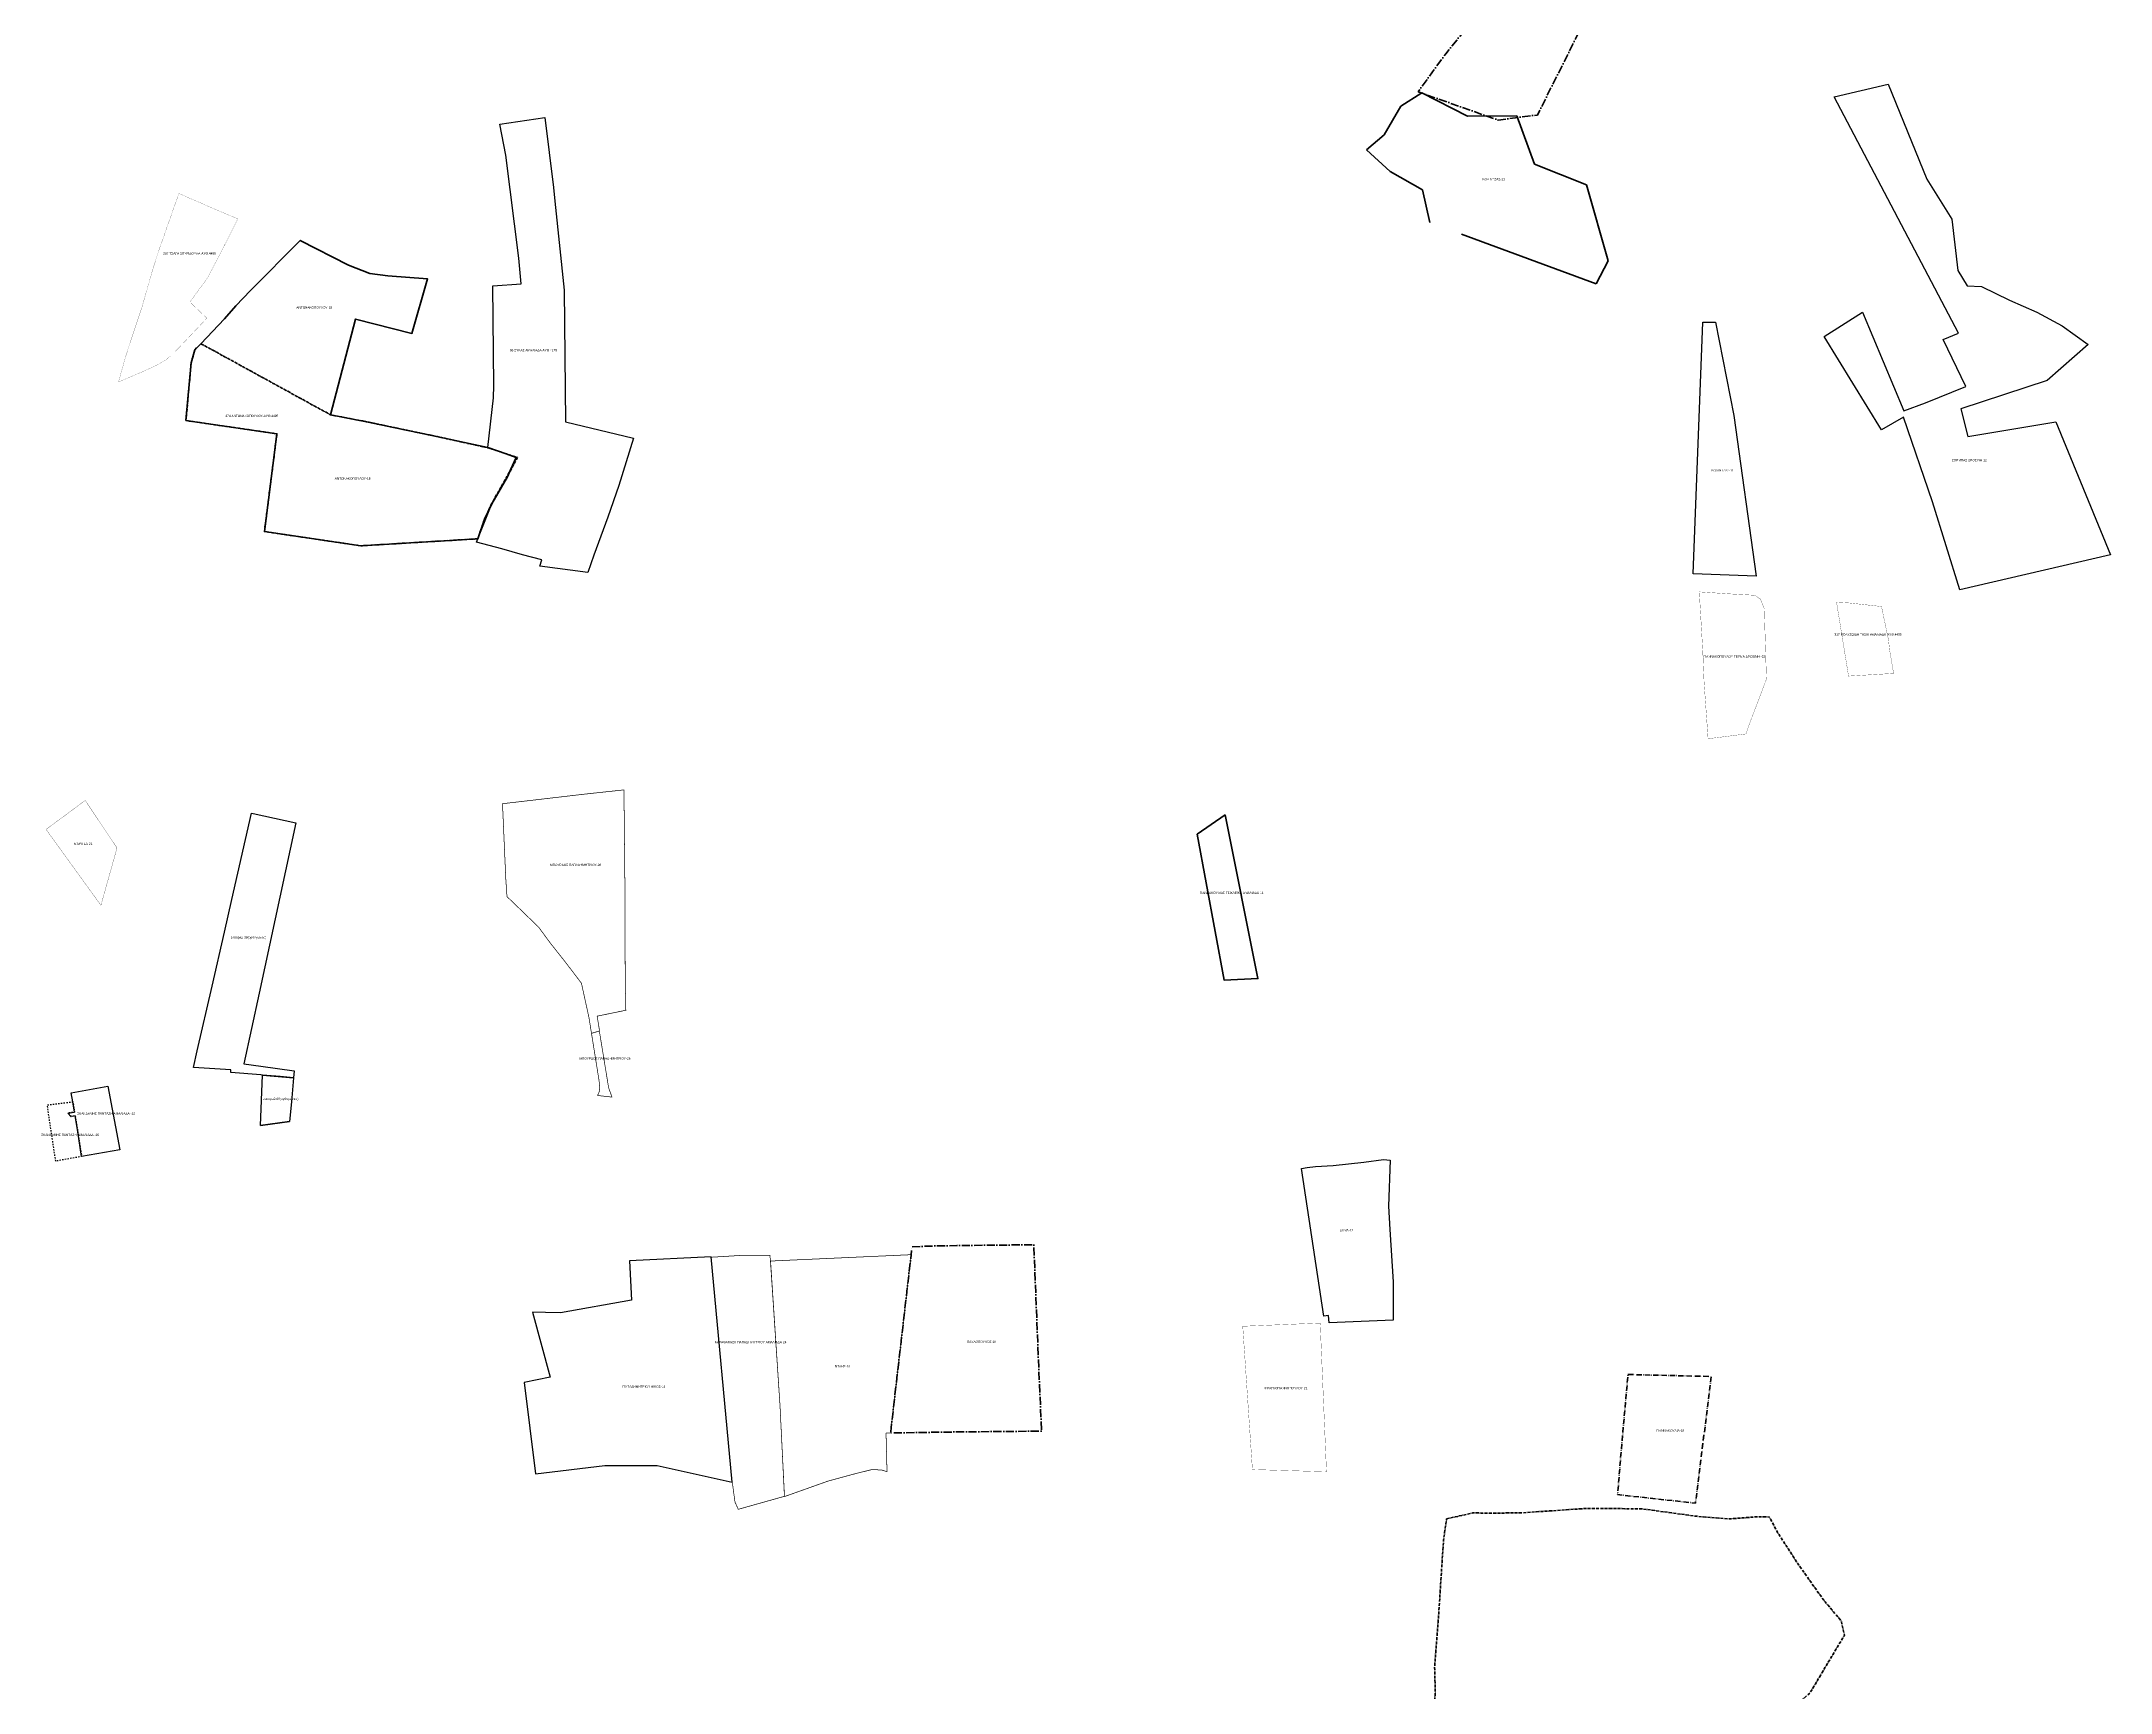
# Model space of a CAD drawing. Header units: metres. Extents: x 245125 to 394351, y 270578 to 4233311.
# Drawn here: x 267310 to 268224, y 4186661 to 4187391 of the extents above; entities that cross this region are included whole.
import ezdxf
from ezdxf.lldxf.tags import DXFTag

# ---------------------------------------------------------------- set-up
doc = ezdxf.new("R2010")
doc.units = ezdxf.units.M
for name, pattern in [('DASHDOT', [25.4, 12.7, -6.35, 0, -6.35]), ('DASHDOT_LINE', [18, 12, -3, 0, -3]), ('DIAK_OD', [0.6, 0.3, -0.3]), ('t-orio', [0.79, 0.5, -0.12, 0.05, -0.12])]:
    doc.linetypes.add(name, pattern=pattern)
for name, color, linetype in [('4178-(65-126-135-205)', 51, 'Continuous'), ('4495-(228-329)', 103, 'Continuous'), ('4495-(330-430)', 229, 'Continuous'), ('topo2009', 98, 'Continuous'), ('topo2011', 23, 'Continuous'), ('topo2012', 144, 'Continuous'), ('topo2014', 230, 'Continuous'), ('topo2016', 36, 'Continuous'), ('topo2018', 5, 'Continuous'), ('topo2019', 6, 'Continuous'), ('topo2021', 4, 'Continuous'), ('topo2022', 30, 'Continuous'), ('topo2024', 160, 'Continuous'), ('topo2026', 192, 'Continuous')]:
    doc.layers.add(name, color=color, linetype=linetype)
doc.styles.get("Standard").update_dxf_attribs({"font": 'arial.ttf'})
tags = doc.linetypes.add('DASHDOT2', pattern=[0.5, 0.25, -0.125, 0, -0.125]).pattern_tags.tags
tags[10:11] = [DXFTag(74, 4), DXFTag(75, 0), DXFTag(340, '0'), DXFTag(46, 1.0), DXFTag(50, 0.0), DXFTag(44, 0.0), DXFTag(45, 0.0)]
tags[8:9] = [DXFTag(74, 4), DXFTag(75, 0), DXFTag(340, '0'), DXFTag(46, 1.0), DXFTag(50, 0.0), DXFTag(44, 0.0), DXFTag(45, 0.0)]
tags[6:7] = [DXFTag(74, 4), DXFTag(75, 0), DXFTag(340, '0'), DXFTag(46, 1.0), DXFTag(50, 0.0), DXFTag(44, 0.0), DXFTag(45, 0.0)]
tags[4:5] = [DXFTag(74, 4), DXFTag(75, 0), DXFTag(340, '0'), DXFTag(46, 1.0), DXFTag(50, 0.0), DXFTag(44, 0.0), DXFTag(45, 0.0)]

msp = doc.modelspace()

# ---------------------------------------------------------------- linework, layer by layer
at = {"color": 98}
for p, q in [((267402.44, 4187050.03), (267403.08, 4187049.89)), ((267403.08, 4187049.89), (267421.9, 4187045.69))]:
    msp.add_line(p, q, dxfattribs=at)
at = {"layer": '4178-(65-126-135-205)', "color": 51, "ltscale": 0.2, "flags": 128}
msp.add_lwpolyline([(267512.11, 4187354.49), (267531.98, 4187357.46), (267531.98, 4187357.46), (267535.84, 4187326.49), (267536.39, 4187320.45), (267540.55, 4187281.08), (267541.18, 4187222.93), (267571.27, 4187215.68), (267564.65, 4187194.78), (267559.89, 4187180.8), (267553.62, 4187164.04), (267551.07, 4187156.38), (267529.74, 4187159.15), (267530.62, 4187161.92), (267522.19, 4187164.22), (267513.07, 4187166.78), (267501.79, 4187169.79), (267508.61, 4187186.75), (267515.51, 4187198.6), (267519.33, 4187207.23), (267514.97, 4187208.84), (267506.8, 4187211.52), (267509.35, 4187233.56), (267509.49, 4187238.94), (267509.07, 4187283.02), (267521.49, 4187283.88), (267520.51, 4187295.21), (267514.74, 4187340.72)], close=True, dxfattribs=at)
at = {"layer": '4495-(228-329)', "color": 103, "const_width": 0.07, "flags": 128}
msp.add_lwpolyline([(267370.27, 4187323.82), (267371.01, 4187323.5), (267384.27, 4187317.73), (267390.8, 4187314.89), (267396.33, 4187312.64), (267393.4, 4187306.74), (267389.43, 4187298.93), (267386.06, 4187292.48), (267382.94, 4187286.5), (267375.13, 4187275.86), (267382.64, 4187268.73), (267377.03, 4187262.78), (267375.41, 4187261.07), (267372.17, 4187257.63), (267369.17, 4187254.5), (267366.62, 4187251.9), (267363.87, 4187249.92), (267360.79, 4187248.12), (267357.46, 4187246.51), (267343.6, 4187240.51), (267346.54, 4187251.1), (267349.57, 4187260.41), (267353.73, 4187272.83), (267358.97, 4187291.06), (267362, 4187300.3), (267368.09, 4187317.63)], close=True, dxfattribs=at)
at = {"layer": '4495-(228-329)', "linetype": 't-orio', "ltscale": 15, "const_width": 0.1}
msp.add_lwpolyline([(268102.92, 4187143.22), (268108.46, 4187142.9), (268122.79, 4187141.33), (268125.87, 4187126.61), (268126.39, 4187122.06), (268128.14, 4187111.77), (268108.23, 4187110.59)], close=True, dxfattribs=at)
at = {"layer": '4495-(330-430)', "color": 229, "lineweight": 50, "flags": 128}
msp.add_lwpolyline([(267373.42, 4187223.49), (267375.71, 4187248.98), (267377.28, 4187254.73), (267380.02, 4187257.43), (267390.5, 4187268.48), (267395.5, 4187274.18), (267401.98, 4187280.89), (267423.89, 4187303.12), (267445.3, 4187292.09), (267454.61, 4187288.47), (267462.58, 4187287.37), (267480.2, 4187286.1), (267473.28, 4187261.99), (267448.33, 4187268.35), (267437.35, 4187225.99), (267453.24, 4187223), (267484.92, 4187216.31), (267506.8, 4187211.52), (267514.97, 4187208.84), (267519.33, 4187207.23), (267516.9, 4187201.67), (267515.51, 4187198.6), (267508.61, 4187186.75), (267505.35, 4187179.91), (267502.38, 4187171.25), (267450.68, 4187168.16), (267408.07, 4187174.44), (267413.6, 4187217.66)], close=True, dxfattribs=at)
at = {"layer": 'topo2009', "color": 98}
for p, q in [((267393.69, 4187011.82), (267402.44, 4187050.03)), ((267421.9, 4187045.69), (267405.72, 4186970.49)), ((267390.42, 4186997.52), (267393.69, 4187011.82)), ((267384.95, 4186973.6), (267390.42, 4186997.52)), ((267378.41, 4186945.02), (267384.95, 4186973.6)), ((267405.72, 4186970.49), (267399.01, 4186939.27)), ((267376.74, 4186937.71), (267378.41, 4186945.02)), ((267399.01, 4186939.27), (267406.44, 4186938.25)), ((267393.22, 4186936.57), (267376.74, 4186937.71)), ((267393.25, 4186935.48), (267393.22, 4186936.57)), ((267406.53, 4186934.35), (267393.25, 4186935.48)), ((267406.41, 4186912.04), (267407.3, 4186934.28)), ((267406.44, 4186938.25), (267421.23, 4186936.24)), ((267407.3, 4186934.28), (267406.53, 4186934.35)), ((267415.05, 4186933.62), (267407.3, 4186934.28)), ((267420.97, 4186933.12), (267415.05, 4186933.62)), ((267421.23, 4186936.24), (267420.97, 4186933.12)), ((267406.41, 4186912.04), (267419.24, 4186913.75))]:
    msp.add_line(p, q, dxfattribs=at)
msp.add_lwpolyline([(267407.3, 4186934.28), (267420.97, 4186933.12), (267420.1, 4186922.48), (267419.24, 4186913.75), (267406.41, 4186912.04), (267407.3, 4186934.28)], dxfattribs=at)
at = {"layer": 'topo2011', "color": 23, "linetype": 'DASHDOT', "lineweight": 70, "ltscale": 5}
msp.add_lwpolyline([(267895.13, 4187343.12), (267903.02, 4187349.68), (267910.29, 4187362.38), (267919.61, 4187368.3), (267939.88, 4187358.01), (267961.57, 4187358.1), (267969.47, 4187336.73), (267992.37, 4187327.59), (268002.05, 4187294.05), (267996.7, 4187283.88), (267923.12, 4187310.93), (267919.97, 4187325.37), (267905.64, 4187333.51), (267895.13, 4187343.12)], close=True, dxfattribs=at)
at = {"layer": 'topo2011', "color": 23}
msp.add_lwpolyline([(268039.56, 4187155.83), (268043.79, 4187266.98), (268049.43, 4187266.93), (268057.5, 4187225.72), (268067.42, 4187154.78)], close=True, dxfattribs=at)
at = {"layer": 'topo2011', "color": 23, "linetype": 'DASHDOT2', "lineweight": 70, "ltscale": 5}
msp.add_lwpolyline([(267820.27, 4187040.76), (267832.64, 4187049.24), (267847.2, 4186976.96), (267832.27, 4186976.18)], close=True, dxfattribs=at)
at = {"layer": 'topo2012', "color": 144}
for p, q in [((267866.51, 4186893.01), (267868.95, 4186893.54)), ((267876.38, 4186827.79), (267866.51, 4186893.01)), ((267868.95, 4186893.54), (267872.6, 4186893.86)), ((267872.6, 4186893.86), (267880.41, 4186894.39)), ((267880.41, 4186894.39), (267893.94, 4186895.89)), ((267893.94, 4186895.89), (267902.74, 4186896.99)), ((267902.74, 4186896.99), (267905.7, 4186896.67)), ((267905.7, 4186896.67), (267904.9, 4186876.42)), ((267904.9, 4186876.42), (267905.52, 4186866.13)), ((267905.52, 4186866.13), (267906.97, 4186842.98)), ((267906.97, 4186842.98), (267906.94, 4186826.04)), ((267878.37, 4186828.01), (267876.38, 4186827.79)), ((267878.72, 4186824.89), (267878.37, 4186828.01)), ((267906.94, 4186826.04), (267878.72, 4186824.89))]:
    msp.add_line(p, q, dxfattribs=at)
msp.add_lwpolyline([(268101.86, 4187366.55), (268125.8, 4187372.09), (268142.89, 4187330.18), (268153.87, 4187312.42), (268156.51, 4187289.82), (268160.59, 4187283.08), (268166.94, 4187282.7), (268179.39, 4187276.75), (268191.43, 4187271.39), (268202.67, 4187265.3), (268214.19, 4187257.04), (268195.95, 4187241.26), (268157.79, 4187228.66), (268160.9, 4187216.47), (268199.79, 4187223), (268224.05, 4187164.17), (268157.45, 4187148.76), (268145.32, 4187187.6), (268132.5, 4187224.93), (268122.74, 4187219.44), (268097.42, 4187260.64), (268114.38, 4187271.39), (268132.65, 4187227.77), (268142.28, 4187231.28), (268160.01, 4187238.53), (268150.03, 4187259.28), (268156.87, 4187262.13)], close=True, dxfattribs=at)
at = {"layer": 'topo2014', "color": 230, "ltscale": 0.2, "flags": 128}
msp.add_lwpolyline([(267538.88, 4186829.25), (267532.29, 4186829.42), (267526.57, 4186829.56), (267534.31, 4186800.84), (267522.88, 4186798.5), (267527.9, 4186758.11), (267558.53, 4186761.77), (267581.72, 4186761.87), (267614.88, 4186754.37), (267605.48, 4186853.93), (267569.48, 4186852.19), (267570.32, 4186834.84)], close=True, dxfattribs=at)
at = {"layer": 'topo2016', "color": 36, "ltscale": 0.5, "flags": 128}
msp.add_lwpolyline([(267327.3, 4186898.33), (267325.42, 4186910.31), (267324.45, 4186916.35), (267322.57, 4186916.05), (267321.26, 4186917.54), (267324.21, 4186917.9), (267323.41, 4186922.5), (267322.73, 4186926.47), (267338.92, 4186929.35), (267344.11, 4186901.34)], close=True, dxfattribs=at)
at = {"layer": 'topo2016', "color": 36, "linetype": 'DIAK_OD', "ltscale": 2, "flags": 128}
msp.add_lwpolyline([(267315.87, 4186896.28), (267315.72, 4186897.23), (267313.96, 4186908.68), (267312.12, 4186921.12), (267323.41, 4186922.5), (267324.21, 4186917.9), (267321.26, 4186917.54), (267322.57, 4186916.05), (267324.45, 4186916.35), (267325.42, 4186910.31), (267327.3, 4186898.33)], close=True, dxfattribs=at)
at = {"layer": 'topo2018', "color": 5, "linetype": 'DASHDOT_LINE', "lineweight": 53, "ltscale": 0.3, "flags": 128}
for points in [[(267928.42, 4187509.3), (267957.42, 4187468.64), (267976.98, 4187436.59), (267996.72, 4187410.56), (267982.29, 4187381.52), (267970.7, 4187358.48), (267953.35, 4187356.23), (267917.98, 4187368.75), (267930.2, 4187385.58), (267940.93, 4187398.82), (267912.35, 4187425.9), (267873.72, 4187462.45), (267888.84, 4187476.51), (267919.43, 4187502.55)], [(267694.32, 4186858.45), (267705.08, 4186858.83), (267714.07, 4186858.97), (267730.16, 4186859.14), (267748.12, 4186859.34), (267750.1, 4186809.72), (267751.58, 4186776.97), (267713.48, 4186776.62), (267684.82, 4186776.2)]]:
    msp.add_lwpolyline(points, close=True, dxfattribs=at)
at = {"layer": 'topo2018', "color": 5, "linetype": 'DASHDOT_LINE', "lineweight": 60, "ltscale": 0.1, "const_width": 0.3}
msp.add_lwpolyline([(267423.89, 4187303.12), (267445.3, 4187292.09), (267454.61, 4187288.47), (267462.58, 4187287.37), (267480.2, 4187286.1), (267473.28, 4187261.99), (267448.33, 4187268.35), (267437.35, 4187225.99), (267380.05, 4187257.45), (267390.5, 4187268.48), (267395.5, 4187274.18), (267401.98, 4187280.89)], close=True, dxfattribs=at)
at = {"layer": 'topo2018', "color": 5, "linetype": 'DASHDOT_LINE', "lineweight": 60, "ltscale": 0.1}
msp.add_lwpolyline([(267380.05, 4187257.45), (267437.35, 4187225.99), (267453.24, 4187223), (267484.92, 4187216.31), (267506.77, 4187211.46), (267520, 4187207.2), (267508.58, 4187186.83), (267505.35, 4187179.91), (267502.39, 4187171.25), (267450.68, 4187168.16), (267408.07, 4187174.44), (267413.6, 4187217.66), (267373.42, 4187223.49), (267375.71, 4187248.98), (267377.28, 4187254.73)], close=True, dxfattribs=at)
at = {"layer": 'topo2018', "color": 5, "linetype": 'DASHDOT_LINE', "lineweight": 70, "ltscale": 0.2, "flags": 128}
msp.add_lwpolyline([(268010.74, 4186802.02), (268047.58, 4186801.13), (268040.55, 4186745.15), (268006.17, 4186748.93), (268007.81, 4186769.03), (268010.74, 4186802.02)], close=True, dxfattribs=at)
at = {"layer": 'topo2018', "color": 5, "linetype": 'DASHDOT_LINE', "lineweight": 53, "ltscale": 0.1, "flags": 128}
msp.add_lwpolyline([(267930.59, 4186738.24), (267942.2, 4186740.87), (267948.45, 4186740.76), (267963.27, 4186740.87), (267992.62, 4186742.85), (268016.86, 4186742.67), (268041.21, 4186739.35), (268055.4, 4186738.2), (268067.84, 4186739.14), (268073.3, 4186739.04), (268076.91, 4186732.1), (268085.93, 4186718.24), (268097.26, 4186702.29), (268105.01, 4186693.14), (268106.44, 4186686.86), (268091.11, 4186661.22), (268066.1, 4186639.52), (268050.71, 4186620.27), (268042.73, 4186598.51), (268041.1, 4186579.88), (268041.79, 4186551.48), (268046.99, 4186546.14), (268046.61, 4186543.69), (268046.08, 4186542.87), (268045.34, 4186540.09), (268044.91, 4186528.08), (268041.68, 4186515.02), (268039, 4186514.05), (268031.25, 4186513.72), (268025.22, 4186513.7), (267995, 4186514.65), (267993.72, 4186510.56), (267991.99, 4186462.28), (267991.55, 4186443.57), (267992.13, 4186438.29), (267990.61, 4186432.52), (267985.21, 4186426.1), (267979.79, 4186422.72), (267971.74, 4186420.35), (267971.09, 4186421.95), (267968.82, 4186424.34), (267964.73, 4186426.64), (267963.72, 4186431.61), (267956.21, 4186477.91), (267952.56, 4186498.76), (267947.93, 4186520.58), (267945.39, 4186530.27), (267938.08, 4186537.85), (267933.75, 4186549.6), (267930.99, 4186557.99), (267926.77, 4186557.84), (267926.39, 4186562.67), (267924.8, 4186579.81), (267922.35, 4186606.85), (267922.47, 4186631.1), (267923.09, 4186634.61), (267925.19, 4186656.57), (267925.19, 4186656.57), (267925.6, 4186661.62), (267925.27, 4186672.84), (267927.03, 4186695.42), (267929.22, 4186728.87)], close=True, dxfattribs=at)
at = {"layer": 'topo2019', "color": 6, "ltscale": 50, "const_width": 0.3}
msp.add_lwpolyline([(267683.25, 4186759.07), (267682.82, 4186776.09), (267684.82, 4186776.2), (267693.92, 4186854.95), (267631.79, 4186852.14), (267635.94, 4186788.58), (267637.82, 4186750.03), (267637.95, 4186748.08), (267637.95, 4186748.08), (267657.14, 4186754.9), (267669.29, 4186758.2), (267676.49, 4186759.99), (267680.83, 4186759.83), (267683.25, 4186759.07)], close=True, dxfattribs=at)
at = {"layer": 'topo2021', "color": 4, "linetype": 't-orio', "ltscale": 15, "const_width": 0.1}
msp.add_lwpolyline([(267342.93, 4187034.66), (267342.93, 4187034.66), (267335.82, 4187009.31), (267311.57, 4187042.84), (267328.88, 4187055.64), (267342.93, 4187034.66)], dxfattribs=at)
msp.add_lwpolyline([(267840.48, 4186823.33), (267874.71, 4186824.73), (267877.32, 4186763.05), (267877.48, 4186759.04), (267844.75, 4186760.02), (267844.48, 4186764.03)], close=True, dxfattribs=at)
at = {"layer": 'topo2022', "color": 30, "lineweight": 35, "ltscale": 20, "const_width": 0.1}
msp.add_lwpolyline([(268042.27, 4187147.8), (268054.81, 4187146.96), (268066.77, 4187146.3), (268069.28, 4187144.59), (268071, 4187140.31), (268071.3, 4187129.94), (268071.94, 4187109.26), (268068.97, 4187101.38), (268065.05, 4187091.18), (268062.86, 4187085.04), (268052.39, 4187083.69), (268046.15, 4187082.93), (268044.37, 4187107.94), (268043.8, 4187121.47)], close=True, dxfattribs=at)
at = {"layer": 'topo2024', "linetype": 't-orio', "ltscale": 40, "const_width": 0.3, "flags": 128}
msp.add_lwpolyline([(267631.52, 4186854.64), (267618.52, 4186854.61), (267605.49, 4186853.82), (267605.84, 4186850.15), (267606.68, 4186840.22), (267614.88, 4186754.37), (267616.05, 4186745.68), (267617.51, 4186742.45), (267637.94, 4186748.19), (267635.94, 4186788.58), (267631.78, 4186851.31), (267631.52, 4186854.64)], close=True, dxfattribs=at)
at = {"layer": 'topo2026', "linetype": 't-orio', "ltscale": 20, "const_width": 0.3, "flags": 128}
for points in [[(267513.31, 4187054.2), (267548.52, 4187058.31), (267552.31, 4187058.73), (267566.99, 4187060.31), (267567.39, 4187019.94), (267567.54, 4186979.18), (267567.61, 4186973.27), (267567.73, 4186967.09), (267567.82, 4186962.94), (267555.14, 4186960.34), (267556.15, 4186954.16), (267556.08, 4186954.01), (267556.11, 4186953.78), (267552.64, 4186952.74), (267551.52, 4186959.71), (267548.2, 4186974.88), (267545.63, 4186978.26), (267541.35, 4186983.9), (267534.49, 4186992.57), (267529.2, 4186999.75), (267515.29, 4187013.17), (267514.76, 4187021.03), (267514.33, 4187030.83)], [(267556.11, 4186953.78), (267559.73, 4186931.64), (267560.23, 4186928.63), (267561.71, 4186924.58), (267555.32, 4186925.29), (267556.11, 4186927.08), (267556.28, 4186928.81), (267555.98, 4186931.9), (267552.64, 4186952.74)]]:
    msp.add_lwpolyline(points, close=True, dxfattribs=at)

# ---------------------------------------------------------------- texts
at = {"layer": '4178-(65-126-135-205)', "color": 51, "insert": (267516.55, 4187255.09), "char_height": 1, "width": 42.7137, "attachment_point": 1}
msp.add_mtext('68 ΣΥΚΑΣ ΑΜΑΛΙΑΔΑ-ΑΥΘ.4178', dxfattribs=at)
at = {"layer": '4495-(228-329)', "color": 103, "insert": (267363.34, 4187297.84), "char_height": 1, "width": 34.1074, "attachment_point": 1}
msp.add_mtext('287 ΤΣΑΓΑ ΣΠΥΡΙΔΟΥΛΑ-ΑΥΘ.4495', dxfattribs=at)
at = {"layer": '4495-(228-329)', "insert": (268102, 4187129.5), "char_height": 1, "width": 45.3811, "attachment_point": 1}
msp.add_mtext('317 ΠΟΛΥΖΩΙΔΗ ΤΑΣΙΑ ΑΜΑΛΙΑΔΑ-ΑΥΘ.4495', dxfattribs=at)
at = {"layer": '4495-(330-430)', "color": 229, "insert": (267390.82, 4187226.04), "char_height": 1, "width": 35.0473, "attachment_point": 1}
msp.add_mtext('374 ΑΝΤΩΝΑΚΟΠΟΥΛΟΥ-AYΘ.4495', dxfattribs=at)
at = {"layer": 'topo2009', "color": 98, "char_height": 1, "width": 14.0598, "attachment_point": 1}
for insert in [(267393.19, 4186995.64), (267407.51, 4186924.32)]:
    msp.add_mtext('zormpa2-09(ορθογωνιες)', dxfattribs=dict(at, insert=insert))
at = {"layer": 'topo2011', "color": 23, "char_height": 1, "width": 18.4718, "attachment_point": 1}
for insert in [(267946.46, 4187330.64), (268047.63, 4187202.01)]:
    msp.add_mtext('ΚΟΛΙΝΤΖΑΣ-11', dxfattribs=dict(at, insert=insert))
at = {"layer": 'topo2011', "color": 23, "linetype": 't-orio', "ltscale": 15, "insert": (267821.48, 4187015.36), "char_height": 1, "width": 33.846, "attachment_point": 1}
msp.add_mtext('ΓΙΑΝΝΑΚΟΥΛΙΑΣ ΤΣΙΧΛΕΪΚΑ ΑΜΑΛΙΑΔΑ-11', dxfattribs=at)
at = {"layer": 'topo2012', "color": 144, "char_height": 1, "attachment_point": 1}
for s, insert, width in [('ΖΟΡΜΠΑΣ ΔΡΟΣΙΝΗ-12', (268153.84, 4187206.52), 18.4718), ('ΔΑΜΑ-12', (267883.35, 4186866.23), 3.6605)]:
    msp.add_mtext(s, dxfattribs=dict(at, insert=insert, width=width))
at = {"layer": 'topo2014', "color": 230, "insert": (267566.36, 4186797.16), "char_height": 1, "width": 25.6734, "attachment_point": 1}
msp.add_mtext('ΠΑΠΑΔΗΜΗΤΡΙΟΥ ΝΙΚΟΣ-14', dxfattribs=at)
at = {"layer": 'topo2016', "color": 36, "char_height": 1, "attachment_point": 1}
for insert, width in [((267325.36, 4186917.8), 35.5976), ((267309.43, 4186908.41), 26.1811)]:
    msp.add_mtext('ΣΚΑΝΔΑΜΗΣ ΠΑΝΤΑΖΗ ΑΜΑΛΙΑΔΑ -16', dxfattribs=dict(at, insert=insert, width=width))
at = {"layer": 'topo2018', "color": 5, "char_height": 1, "width": 3.6605, "attachment_point": 1}
for s, insert in [('ΑΝΤΩΝΑΚΟΠΟΥΛΟΥ-18', (267422.21, 4187273.97)), ('ΑΝΤΩΝΑΚΟΠΟΥΛΟΥ-18', (267439.18, 4187198.4)), ('ΠΑΥΛΟΠΟΥΛΟΣ-18', (267718.59, 4186816.99)), ('ΓΙΑΝΝΑΚΟΥΛΙΑ-18', (268023.33, 4186777.72))]:
    msp.add_mtext(s, dxfattribs=dict(at, insert=insert))
at = {"layer": 'topo2019', "color": 6, "insert": (267660.22, 4186806.14), "char_height": 1, "width": 3.6605, "attachment_point": 1}
msp.add_mtext('ΝΤΑΗΣ-19', dxfattribs=at)
at = {"layer": 'topo2021', "color": 4, "linetype": 't-orio', "ltscale": 15, "insert": (267323.95, 4187037.03), "char_height": 1, "width": 3.6605, "attachment_point": 1}
msp.add_mtext('MAΡΙΤΣΑ-21', dxfattribs=at)
at = {"layer": 'topo2021', "color": 4, "insert": (267850.08, 4186796.52), "char_height": 1, "width": 3.6605, "attachment_point": 1}
msp.add_mtext('ΦΡΑΓΚΟΓΙΑΝΝΟΠΟΥΛΟΥ-21', dxfattribs=at)
at = {"layer": 'topo2022', "color": 30, "insert": (268044.14, 4187119.73), "char_height": 1, "width": 45.3811, "attachment_point": 1}
msp.add_mtext('ΓΙΑΝΝΑΚΟΠΟΥΛΟΥ ΤΕΡΜΑ ΔΡΟΣΙΝΗ -22', dxfattribs=at)
at = {"layer": 'topo2024', "insert": (267607.11, 4186816.84), "char_height": 1, "width": 35.809, "attachment_point": 1}
msp.add_mtext('ΚΑΡΑΘΑΝΑΣΗ ΠΑΠΑΔΗΜΗΤΡΙΟΥ ΑΜΑΛΙΑΔΑ-24', dxfattribs=at)
at = {"layer": 'topo2026', "char_height": 1, "width": 25.6734, "attachment_point": 1}
for insert in [(267534.32, 4187027.65), (267547.28, 4186942.15)]:
    msp.add_mtext('ΜΠΟΥΡΔΟΣ ΠΑΠΑΔΗΜΗΤΡΙΟΥ-26', dxfattribs=dict(at, insert=insert))

doc.saveas('drawing.dxf')
